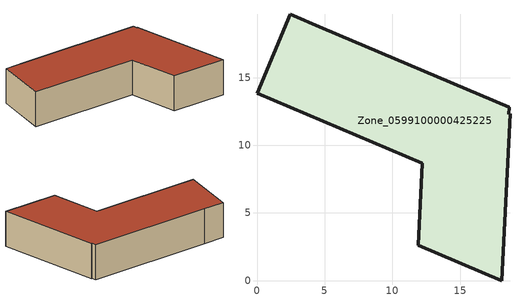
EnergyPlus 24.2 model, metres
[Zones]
Zone_0599100000425225
 floor ground (C_G): 18.69,12.34 18.09,0 11.92,2.61 12.21,8.66 0,13.86 2.47,19.68 4.84,18.65 18.62,12.82 18.6,12.29 z0
 wall outside (C_F): 2.47,19.68 0,13.86 12.21,8.66 11.92,2.61 18.09,0 18.69,12.34 18.6,12.29 18.62,12.82 4.84,18.65 2.47,19.68 z0:4.65
 roof outside (C_R): 18.09,0 18.69,12.34 18.6,12.29 18.62,12.82 4.84,18.65 2.47,19.68 0,13.86 12.21,8.66 11.92,2.61 z4.65
[BUILDING]
Pand.0599100000425225: North Axis=0; Terrain=City; Loads Convergence Tolerance Value=0.04; Temperature Convergence Tolerance Value=0.4; Solar Distribution=FullExterior; Maximum Number of Warmup Days=25; Minimum Number of Warmup Days=1
[Site:Location]
Rotterdam.The.Hague.AP_ZH_NLD Design_Conditions: Latitude=51.96; Longitude=4.45; Time Zone=1; Elevation=-4.5
[SITE:GROUNDTEMPERATURE:BUILDINGSURFACE]
18, 18, 18, 18, 18, 18, 18, 18, 18, 18, 18, 18
[MATERIAL] Thermal Absorptance=0.9; Solar Absorptance=0.7; Visible Absorptance=0.7
Name | Roughness | Thickness | Conductivity | Density | Specific Heat
G.TI.2006-2014 | MediumSmooth | 0.15 | 0.06 | 540 | 1210
F.TI.2006-2014 | Rough | 0.3 | 0.12 | 1920 | 840
R.TI.2006-2014 | MediumRough | 0.2 | 0.08 | 1500 | 1000
[CONSTRUCTION]
C_G: G.TI.2006-2014
C_F: F.TI.2006-2014
C_R: R.TI.2006-2014
[ZONE]
Zone_0599100000425225: Type=1; Multiplier=1; Ceiling Height=Autocalculate; Volume=Autocalculate; Floor Area=autocalculate; Part of Total Floor Area=Yes
[ZONEINFILTRATION:DESIGNFLOWRATE]
Infil_Zone_0599100000425225: Zone or ZoneList or Space or SpaceList=Zone_0599100000425225; Schedule=AlwaysOn; Design Flow Rate Calculation Method=Flow/Area; Flow Rate per Floor Area=0.0015; Constant Term Coefficient=1; Temperature Term Coefficient=0; Velocity Term Coefficient=0; Velocity Squared Term Coefficient=0
[HVACTEMPLATE:ZONE:IDEALLOADSAIRSYSTEM]
Zone_0599100000425225: Maximum Heating Supply Air Temperature=50; Minimum Cooling Supply Air Temperature=13; Maximum Heating Supply Air Humidity Ratio=0.0156; Minimum Cooling Supply Air Humidity Ratio=0.0077; Heating Limit=NoLimit; Cooling Limit=NoLimit; Dehumidification Control Type=ConstantSensibleHeatRatio; Cooling Sensible Heat Ratio=0.7; Dehumidification Setpoint=60; Humidification Control Type=None; Humidification Setpoint=30; Outdoor Air Method=None; Outdoor Air Flow Rate per Person=0.00944; Outdoor Air Flow Rate per Zone Floor Area=0; Outdoor Air Flow Rate per Zone=0; Demand Controlled Ventilation Type=None; Outdoor Air Economizer Type=NoEconomizer; Heat Recovery Type=None; Sensible Heat Recovery Effectiveness=0.7; Latent Heat Recovery Effectiveness=0.65
[ZONECONTROL:THERMOSTAT]
ThermostatControl_Zone_0599100000425225: Zone or ZoneList=Zone_0599100000425225; Control Type Schedule=DualSetpointControlType; Control 1=Thermostat_Zone_0599100000425225; Temperature Difference Between Cutout And Setpoint=0
[THERMOSTATSETPOINT:DUALSETPOINT]
Thermostat_Zone_0599100000425225: Heating Setpoint Temperature Schedule=HeatingSetpoint_Zone_0599100000425225; Cooling Setpoint Temperature Schedule=CoolingSetpoint_Zone_0599100000425225
[SCHEDULE:COMPACT]
HeatingSetpoint_Zone_0599100000425225: Through: 12/31, For: AllDays, Until: 24:00, 21
CoolingSetpoint_Zone_0599100000425225: Through: 12/31, For: AllDays, Until: 24:00, 24
DualSetpointControlType: Through: 12/31, For: AllDays, Until: 24:00, 4
AlwaysOn: Through: 12/31, For: AllDays, Until: 24:00, 1
